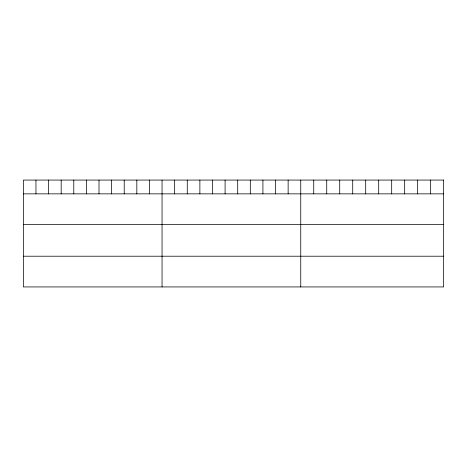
<?xml version="1.0" encoding="UTF-8"?>
<svg xmlns="http://www.w3.org/2000/svg" width="467" height="467" viewBox="0 0 467 467"><rect width="100%" height="100%" fill="white"/><g stroke="black" fill="none" stroke-linecap="round" stroke-linejoin="round"><path stroke-width="0.7" d="M23.35 193.858L443.65 193.858M23.35 224.569L443.65 224.569M23.35 256.214L443.65 256.214M430.662 180.069L430.662 193.858M417.667 180.069L417.667 193.858M404.679 180.069L404.679 193.858M391.685 180.069L391.685 193.858M378.696 180.069L378.696 193.858M365.702 180.069L365.702 193.858M352.713 180.069L352.713 193.858M339.719 180.069L339.719 193.858M326.731 180.069L326.731 193.858M313.736 180.069L313.736 193.858M300.748 180.069L300.748 286.931M288.139 180.069L288.139 193.858M275.53 180.069L275.53 193.858M262.921 180.069L262.921 193.858M250.312 180.069L250.312 193.858M237.703 180.069L237.703 193.858M225.094 180.069L225.094 193.858M212.485 180.069L212.485 193.858M199.876 180.069L199.876 193.858M187.267 180.069L187.267 193.858M174.658 180.069L174.658 193.858M162.049 180.069L162.049 286.931M149.44 180.069L149.44 193.858M136.831 180.069L136.831 193.858M124.222 180.069L124.222 193.858M111.613 180.069L111.613 193.858M99.004 180.069L99.004 193.858M86.395 180.069L86.395 193.858M73.786 180.069L73.786 193.858M61.177 180.069L61.177 193.858M48.568 180.069L48.568 193.858M35.959 180.069L35.959 193.858M443.65 180.069L23.35 180.069L23.35 286.931L443.65 286.931L443.65 180.069"/></g></svg>
